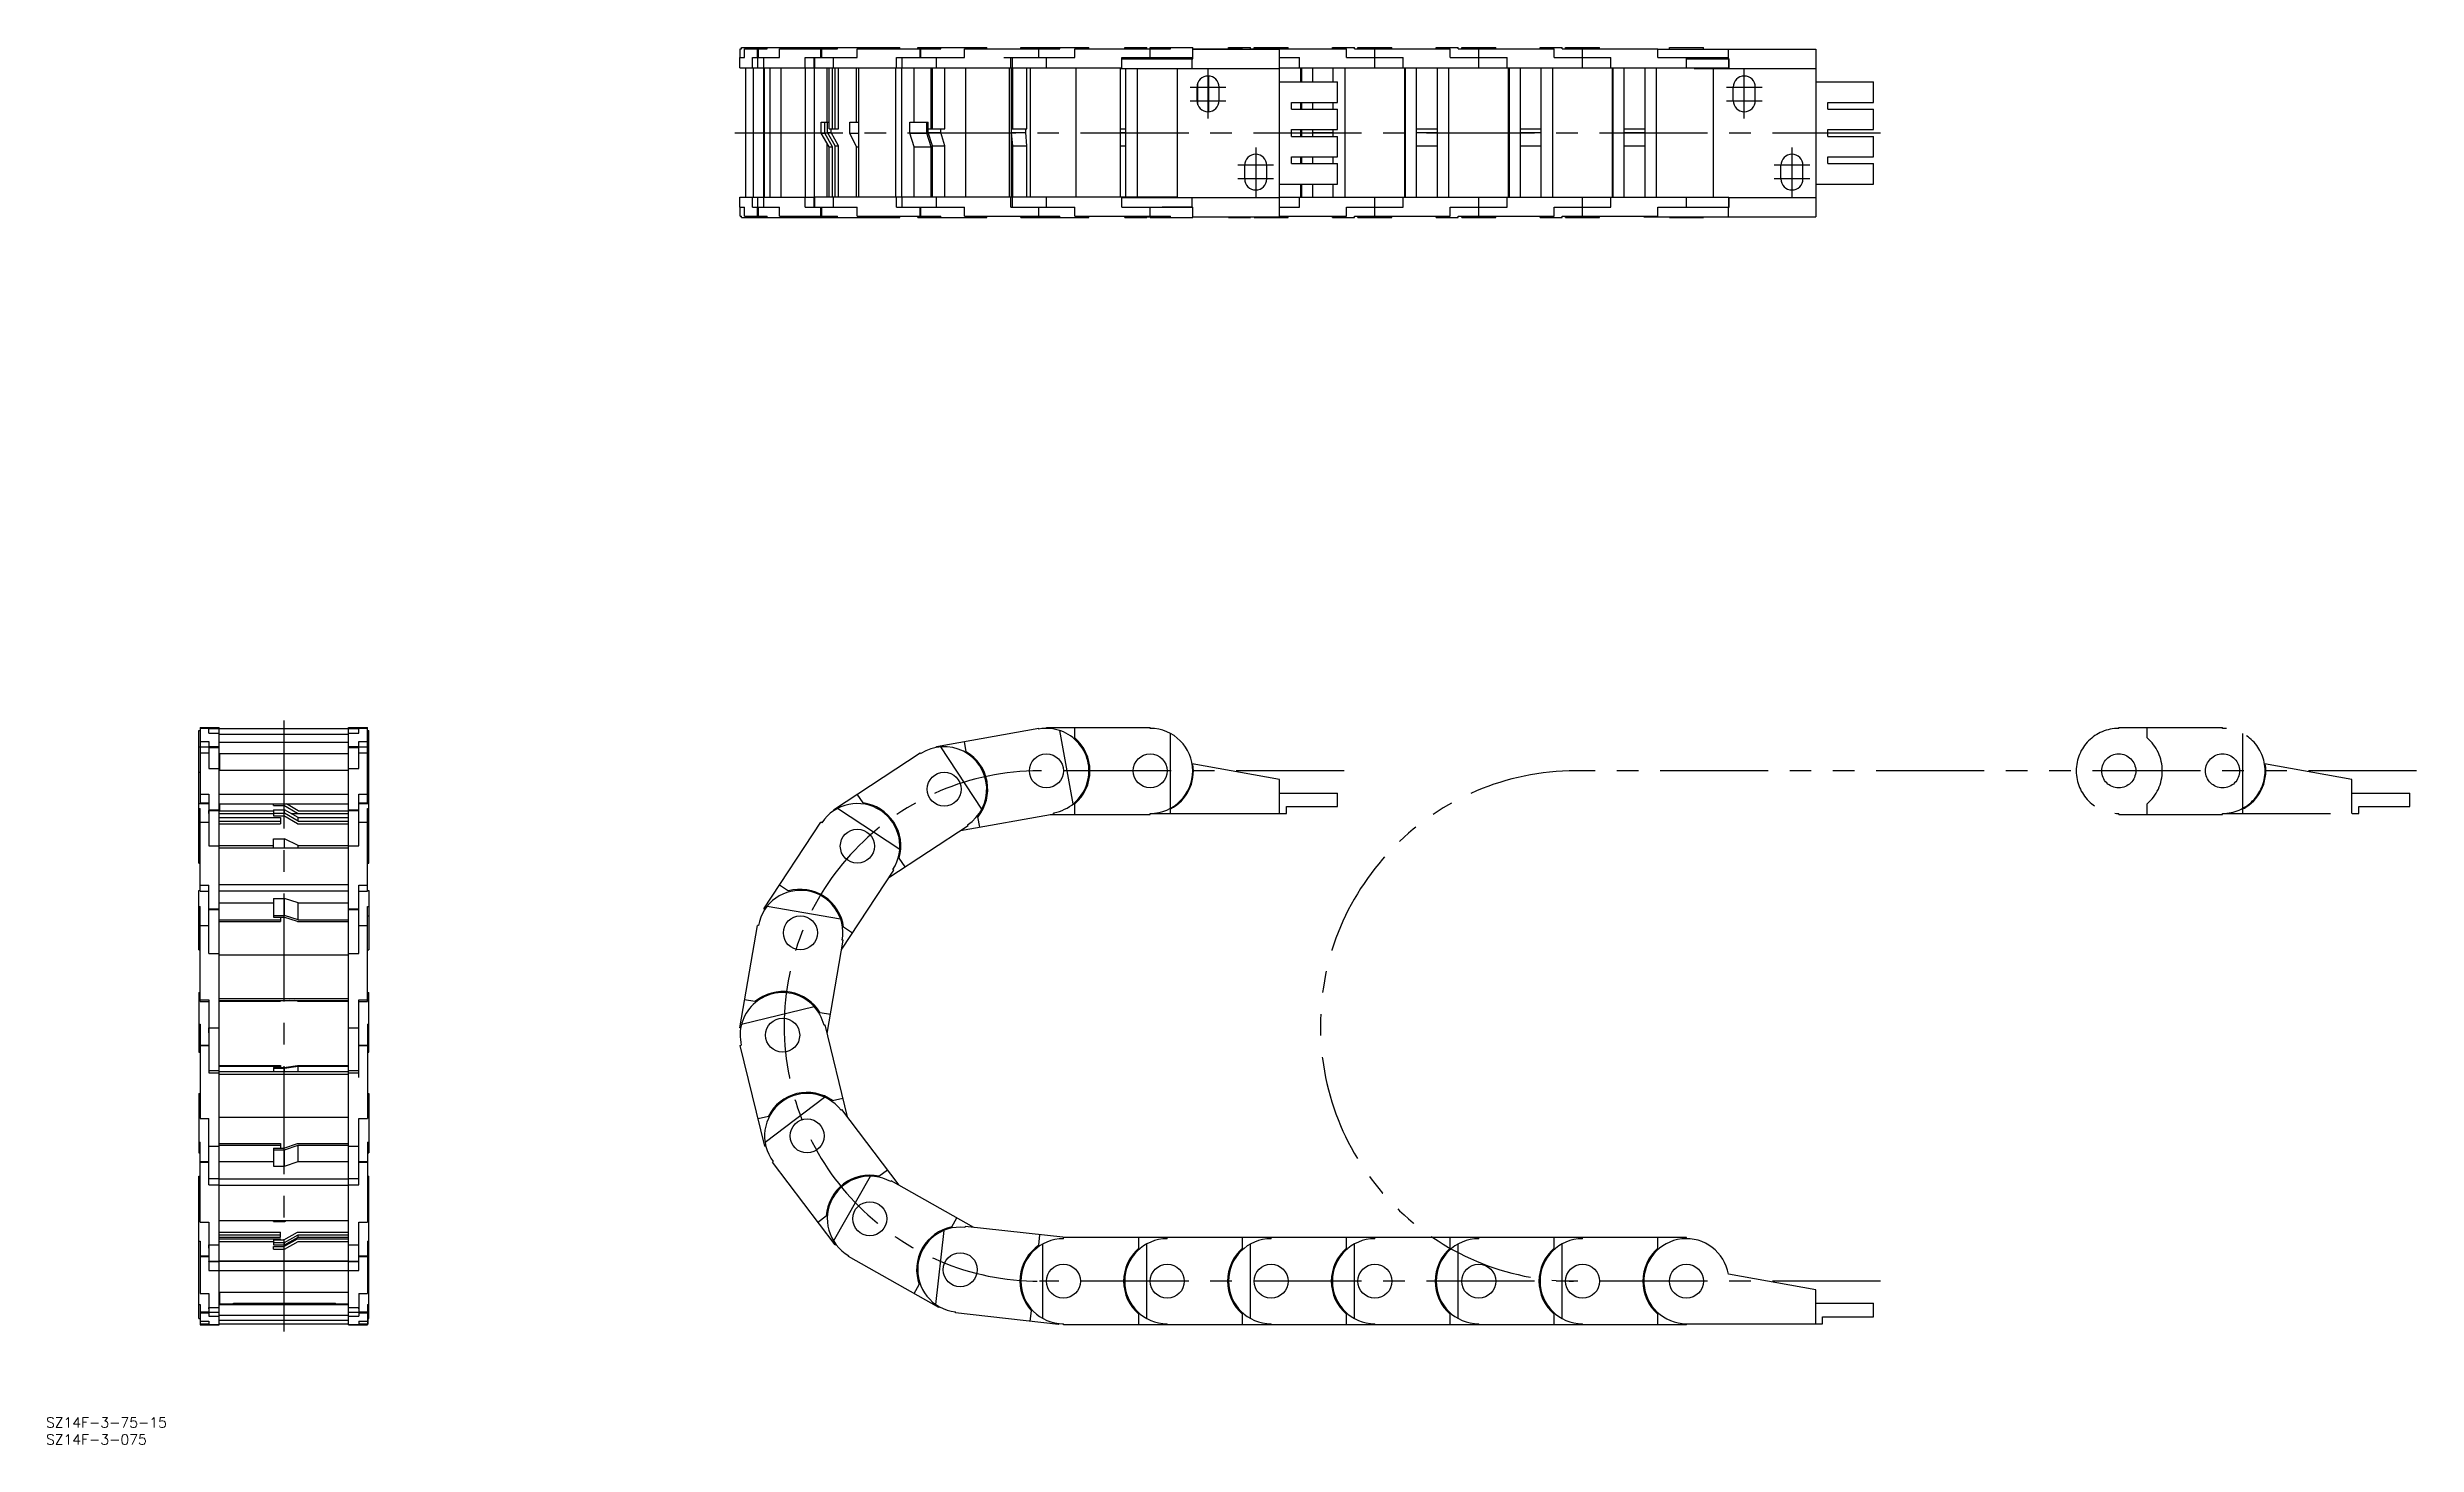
# Model space of a CAD drawing. Extents: x -69 to 626, y -35 to 375.
import ezdxf

# ---------------------------------------------------------------- set-up
doc = ezdxf.new("R2010")
doc.units = 0
doc.linetypes.add('CENTER', pattern=[50.8, 31.75, -6.35, 6.35, -6.35])
doc.linetypes.add('PHANTOM', pattern=[63.5, 31.75, -6.35, 6.35, -6.35, 6.35, -6.35])
doc.layers.get('0').update_dxf_attribs({"linetype": 'CONTINUOUS'})
doc.layers.add('CENTER', color=1, linetype='CENTER')
doc.styles.get("Standard").update_dxf_attribs({"font": 'txt.shx', "height": 3, "bigfont": 'bigfont.shx'})

msp = doc.modelspace()

# ---------------------------------------------------------------- linework, layer by layer
at = {"color": 7, "linetype": 'CONTINUOUS'}
for p, q in [((133.92, 369.48), (133.92, 372.48)), ((133.92, 372.48), (135.34, 372.48)), ((133.92, 369.48), (155.86, 369.48)), ((134.03, 375.07), (134.46, 375.07)), ((134.03, 372.48), (134.03, 375.07)), ((134.46, 375.48), (180.97, 375.48)), ((134.46, 375.07), (134.46, 375.48)), ((135.34, 375.07), (141.95, 375.07)), ((135.34, 372.48), (135.34, 375.07)), ((135.71, 331.48), (135.71, 369.48)), ((137.7, 369.48), (137.7, 372.48)), ((137.7, 372.48), (145.62, 372.48)), ((137.93, 331.48), (137.93, 369.48)), ((139.12, 372.48), (139.12, 375.07)), ((139.23, 369.48), (139.23, 372.48)), ((139.42, 372.48), (139.42, 375.07)), ((140.53, 372.47), (140.53, 372.48)), ((140.53, 372.47), (141.03, 372.47)), ((141.03, 369.48), (141.03, 372.48)), ((141.04, 331.48), (141.04, 369.48)), ((141.23, 331.48), (141.23, 369.48)), ((141.95, 375.07), (141.95, 375.48)), ((142.82, 331.48), (142.82, 369.48)), ((145.62, 375.07), (162.6, 375.07)), ((145.62, 372.48), (145.62, 375.07)), ((146.09, 331.48), (146.09, 369.48)), ((153.19, 372.48), (168.44, 372.48)), ((153.19, 369.48), (153.19, 372.48)), ((153.22, 331.48), (153.22, 369.48)), ((155.78, 369.48), (155.78, 372.47)), ((155.78, 372.47), (155.97, 372.47)), ((155.86, 331.48), (155.86, 369.48)), ((155.93, 331.48), (155.93, 369.48)), ((155.93, 369.48), (246.15, 369.48)), ((155.97, 369.48), (155.97, 372.48)), ((157.77, 372.48), (157.77, 375.07)), ((158.02, 372.48), (158.02, 375.07)), ((159.59, 353.48), (159.59, 369.48)), ((160.15, 351.48), (160.15, 369.48)), ((160.4, 372.47), (160.4, 372.48)), ((160.4, 372.47), (161.46, 372.47)), ((161.17, 351.48), (161.17, 369.48)), ((161.46, 369.48), (161.46, 372.48)), ((161.96, 351.48), (161.96, 369.48)), ((162.6, 375.07), (162.6, 375.48)), ((162.98, 351.48), (162.98, 369.48)), ((168.24, 353.48), (168.24, 369.48)), ((168.44, 375.07), (192.99, 375.07)), ((168.44, 372.48), (168.44, 375.07)), ((168.94, 331.48), (168.94, 369.48)), ((179.81, 331.48), (179.81, 369.48)), ((179.98, 372.48), (199.94, 372.48)), ((179.98, 369.48), (179.98, 372.48)), ((180.97, 375.07), (180.97, 375.48)), ((181.54, 331.48), (181.54, 369.48)), ((181.68, 369.48), (181.68, 372.47)), ((185.13, 353.48), (185.13, 369.48)), ((186.19, 375.48), (206.48, 375.48)), ((186.19, 375.07), (186.19, 375.48)), ((186.19, 375.07), (186.19, 375.48)), ((186.96, 372.48), (186.96, 375.07)), ((187.13, 372.48), (187.13, 375.07)), ((188.98, 375.07), (188.98, 375.48)), ((190.15, 351.48), (190.15, 369.48)), ((190.38, 372.47), (190.38, 372.48)), ((190.38, 372.47), (191.72, 372.47)), ((190.59, 351.48), (190.59, 369.48)), ((191.72, 369.48), (191.72, 372.48)), ((192.99, 375.07), (192.99, 375.48)), ((194.16, 351.48), (194.16, 369.48)), ((199.94, 375.07), (227.97, 375.07)), ((199.94, 372.48), (199.94, 375.07)), ((200.38, 331.48), (200.38, 369.48)), ((206.48, 375.07), (206.48, 375.48)), ((211.5, 372.48), (232.35, 372.48)), ((213.18, 331.48), (213.18, 369.48)), ((213.52, 369.48), (213.52, 372.48)), ((213.74, 331.48), (213.74, 369.48)), ((214.01, 351.48), (214.01, 369.48)), ((214.07, 369.48), (214.07, 372.47)), ((214.15, 351.48), (214.15, 369.48)), ((216.5, 375.48), (236.5, 375.48)), ((216.5, 375.07), (216.5, 375.48)), ((218.21, 351.48), (218.21, 369.48)), ((219, 375.07), (219, 375.48)), ((219.29, 331.48), (219.29, 369.48)), ((221.74, 372.48), (221.74, 375.07)), ((221.79, 372.48), (221.79, 375.07)), ((224, 369.48), (224, 372.48)), ((227.97, 375.07), (227.97, 375.48)), ((232.35, 375.07), (260.5, 375.07)), ((232.35, 372.48), (232.35, 375.07)), ((232.75, 331.48), (232.75, 369.48)), ((236.5, 375.07), (236.5, 375.48)), ((245.75, 331.48), (245.75, 369.48)), ((245.75, 369.3), (292.5, 369.3)), ((246.15, 369.48), (246.15, 372.48)), ((246.15, 372.48), (258.05, 372.48)), ((246.15, 372.13), (267.04, 372.13)), ((247, 375.48), (253.5, 375.48)), ((247, 375.07), (247, 375.48)), ((247.25, 369.3), (247.25, 331.48)), ((249.5, 372.13), (249.5, 372.48)), ((250.75, 331.48), (250.75, 369.3)), ((253.5, 375.07), (253.5, 375.48)), ((254.5, 375.48), (267, 375.48)), ((254.5, 372.48), (254.5, 375.48)), ((258.05, 372.48), (258.05, 372.47)), ((258.05, 372.47), (267, 372.47)), ((259.5, 372.13), (259.5, 372.47)), ((260.5, 375.07), (260.5, 375.48)), ((260.5, 372.13), (260.5, 372.47)), ((262.5, 331.3), (262.5, 369.3)), ((266.83, 369.3), (266.83, 372.13)), ((267, 372.47), (267, 375.48)), ((267, 375.07), (281.65, 375.07)), ((267, 374.95), (292.5, 374.95)), ((267.04, 372.13), (267.04, 374.95)), ((277.5, 375.48), (284, 375.48)), ((277.5, 375.07), (277.5, 375.48)), ((281.65, 374.95), (281.65, 375.07)), ((284, 375.07), (284, 375.48)), ((284, 375.07), (312.15, 375.07)), ((285, 375.48), (295, 375.48)), ((285, 375.07), (285, 375.48)), ((290, 374.95), (290, 375.07)), ((292.5, 325.65), (292.5, 374.95)), ((292.5, 372.48), (298.35, 372.48)), ((292.5, 369.48), (424.5, 369.48)), ((295, 375.07), (295, 375.48)), ((298.35, 369.48), (298.35, 372.48)), ((298.75, 365.3), (298.75, 369.48)), ((299, 365.3), (299, 369.48)), ((302.25, 365.3), (302.25, 369.48)), ((308, 375.48), (314.5, 375.48)), ((308, 375.07), (308, 375.48)), ((308.25, 365.3), (308.25, 369.48)), ((311.75, 331.48), (311.75, 369.48)), ((312.15, 372.48), (312.15, 375.07)), ((312.15, 372.48), (328.85, 372.48)), ((314.5, 375.07), (314.5, 375.48)), ((314.5, 375.07), (342.65, 375.07)), ((315.5, 375.48), (325.5, 375.48)), ((315.5, 375.07), (315.5, 375.48)), ((320.5, 369.48), (320.5, 375.07)), ((325.5, 375.07), (325.5, 375.48)), ((328.85, 369.48), (328.85, 372.48)), ((329.25, 331.48), (329.25, 369.48)), ((329.5, 331.48), (329.5, 369.48)), ((332.75, 331.48), (332.75, 369.48)), ((338.5, 375.48), (345, 375.48)), ((338.5, 375.07), (338.5, 375.48)), ((338.75, 369.48), (338.75, 331.48)), ((342.25, 331.48), (342.25, 369.48)), ((342.65, 372.48), (342.65, 375.07)), ((342.65, 372.48), (359.35, 372.48)), ((345, 375.07), (345, 375.48)), ((345, 375.07), (373.15, 375.07)), ((346, 375.48), (356, 375.48)), ((346, 375.07), (346, 375.48)), ((351, 369.48), (351, 375.07)), ((356, 375.07), (356, 375.48)), ((359.35, 369.48), (359.35, 372.48)), ((359.75, 331.48), (359.75, 369.48)), ((360, 331.48), (360, 369.48)), ((363.25, 331.48), (363.25, 369.48)), ((369, 375.48), (375.5, 375.48)), ((369, 375.07), (369, 375.48)), ((369.25, 369.48), (369.25, 331.48)), ((372.75, 331.48), (372.75, 369.48)), ((373.15, 372.48), (373.15, 375.07)), ((373.15, 372.48), (389.85, 372.48)), ((375.5, 375.07), (375.5, 375.48)), ((375.5, 375.07), (403.65, 375.07)), ((376.5, 375.48), (386.5, 375.48)), ((376.5, 375.07), (376.5, 375.48)), ((381.5, 369.48), (381.5, 375.07)), ((386.5, 375.07), (386.5, 375.48)), ((389.85, 369.48), (389.85, 372.48)), ((390.25, 331.48), (390.25, 369.48)), ((390.5, 331.48), (390.5, 369.48)), ((393.75, 331.48), (393.75, 369.48)), ((399.75, 369.48), (399.75, 331.48)), ((403.25, 331.48), (403.25, 369.48)), ((403.65, 372.48), (403.65, 375.07)), ((403.65, 374.95), (450, 374.95)), ((403.65, 372.48), (424.5, 372.48)), ((407, 375.48), (417, 375.48)), ((407, 374.95), (407, 375.48)), ((412, 369.48), (412, 372.48)), ((412, 372.13), (424.54, 372.13)), ((414.24, 369.3), (414.24, 369.48)), ((414.24, 369.3), (450, 369.3)), ((417, 374.95), (417, 375.48)), ((420, 331.48), (420, 369.3)), ((424.33, 372.13), (424.33, 374.95)), ((424.5, 369.48), (424.5, 372.13)), ((424.54, 369.3), (424.54, 372.13)), ((450, 374.95), (450, 325.65)), ((268.25, 359.8), (268.25, 363.8)), ((268.5, 358.55), (268.5, 365.05)), ((271.75, 356.56), (271.75, 367.04)), ((274.75, 359.8), (274.75, 363.8)), ((292.5, 365.3), (309.5, 365.3)), ((309.5, 359.3), (309.5, 365.3)), ((425.75, 359.8), (425.75, 363.8)), ((432.25, 359.8), (432.25, 363.8)), ((450, 365.3), (467, 365.3)), ((467, 359.3), (467, 365.3)), ((296, 357.3), (296, 359.3)), ((296, 359.3), (309.5, 359.3)), ((296, 357.3), (309.5, 357.3)), ((298.75, 357.3), (298.75, 359.3)), ((299, 357.3), (299, 359.3)), ((302.25, 357.3), (302.25, 359.3)), ((308.25, 357.3), (308.25, 359.3)), ((309.5, 351.3), (309.5, 357.3)), ((453.5, 357.3), (453.5, 359.3)), ((453.5, 359.3), (467, 359.3)), ((453.5, 357.3), (467, 357.3)), ((467, 351.3), (467, 357.3)), ((157.87, 350.26), (157.87, 353.48)), ((157.87, 353.48), (160.15, 353.48)), ((160.15, 346.26), (157.87, 350.26)), ((157.87, 350.26), (158.9, 350.26)), ((158.9, 350.26), (158.9, 353.48)), ((161.17, 346.26), (158.9, 350.26)), ((159.69, 350.48), (159.69, 353.48)), ((161.96, 346.48), (159.69, 350.48)), ((159.69, 350.48), (160.74, 350.48)), ((160.15, 351.48), (162.98, 351.48)), ((160.74, 350.48), (160.74, 351.48)), ((162.98, 346.48), (160.74, 350.48)), ((166.31, 350.26), (166.31, 353.48)), ((166.31, 353.48), (168.94, 353.48)), ((168.24, 346.26), (166.31, 350.26)), ((166.31, 350.26), (168.94, 350.26)), ((183.87, 350.26), (183.87, 353.48)), ((183.87, 353.48), (189.32, 353.48)), ((185.13, 346.26), (183.87, 350.26)), ((183.87, 350.26), (188.88, 350.26)), ((188.88, 350.26), (188.88, 353.48)), ((190.15, 346.26), (188.88, 350.26)), ((189.32, 350.48), (189.32, 353.48)), ((189.32, 351.48), (194.16, 351.48)), ((190.59, 346.48), (189.32, 350.48)), ((189.32, 350.48), (193.03, 350.48)), ((193.03, 350.48), (193.03, 351.48)), ((194.16, 346.48), (193.03, 350.48)), ((213.74, 353.48), (213.75, 353.48)), ((214.01, 346.26), (213.74, 348.97)), ((213.75, 350.48), (213.75, 353.48)), ((213.75, 351.48), (218.21, 351.48)), ((214.15, 346.48), (213.75, 350.48)), ((213.75, 350.48), (217.96, 350.48)), ((217.96, 350.48), (217.96, 351.48)), ((218.21, 346.48), (217.96, 350.48)), ((245.75, 351.48), (247.25, 351.48)), ((245.75, 350.48), (247.25, 350.48)), ((296, 351.3), (309.5, 351.3)), ((296, 349.3), (296, 351.3)), ((296, 349.3), (309.5, 349.3)), ((298.75, 349.3), (298.75, 351.3)), ((299, 349.3), (299, 351.3)), ((302.25, 349.3), (302.25, 351.3)), ((302.25, 350.48), (308.25, 350.48)), ((308.25, 349.3), (308.25, 351.3)), ((309.5, 343.3), (309.5, 349.3)), ((332.75, 351.48), (338.75, 351.48)), ((332.75, 350.48), (338.75, 350.48)), ((363.25, 351.48), (369.25, 351.48)), ((363.25, 350.48), (369.25, 350.48)), ((393.75, 351.48), (399.75, 351.48)), ((393.75, 350.48), (399.75, 350.48)), ((453.5, 351.3), (467, 351.3)), ((453.5, 349.3), (453.5, 351.3)), ((453.5, 349.3), (467, 349.3)), ((467, 343.3), (467, 349.3)), ((159.59, 331.48), (159.59, 347.25)), ((160.15, 331.48), (160.15, 346.26)), ((160.15, 346.26), (161.17, 346.26)), ((161.17, 331.48), (161.17, 346.26)), ((161.96, 331.48), (161.96, 346.48)), ((161.96, 346.48), (162.98, 346.48)), ((162.98, 331.48), (162.98, 346.48)), ((168.24, 331.48), (168.24, 346.26)), ((168.24, 346.26), (168.94, 346.26)), ((185.13, 331.48), (185.13, 346.26)), ((185.13, 346.26), (190.15, 346.26)), ((190.15, 331.48), (190.15, 346.26)), ((190.59, 331.48), (190.59, 346.48)), ((190.59, 346.48), (194.16, 346.48)), ((194.16, 331.48), (194.16, 346.48)), ((213.74, 346.26), (214.01, 346.26)), ((214.01, 331.48), (214.01, 346.26)), ((214.15, 331.48), (214.15, 346.48)), ((214.15, 346.48), (218.21, 346.48)), ((218.21, 331.48), (218.21, 346.48)), ((245.75, 346.48), (247.25, 346.48)), ((296, 343.3), (309.5, 343.3)), ((296, 341.3), (296, 343.3)), ((296, 341.3), (309.5, 341.3)), ((298.75, 341.3), (298.75, 343.3)), ((299, 341.3), (299, 343.3)), ((302.25, 341.3), (302.25, 343.3)), ((308.25, 341.3), (308.25, 343.3)), ((309.5, 335.3), (309.5, 341.3)), ((332.75, 346.48), (338.75, 346.48)), ((363.25, 346.48), (369.25, 346.48)), ((393.75, 346.48), (399.75, 346.48)), ((453.5, 343.3), (467, 343.3)), ((453.5, 341.3), (453.5, 343.3)), ((453.5, 341.3), (467, 341.3)), ((467, 335.3), (467, 341.3)), ((282.25, 336.8), (282.25, 340.8)), ((288.75, 336.8), (288.75, 340.8)), ((292.5, 335.3), (309.5, 335.3)), ((298.75, 331.48), (298.75, 335.3)), ((299, 331.48), (299, 335.3)), ((302.25, 331.48), (302.25, 335.3)), ((308.25, 331.48), (308.25, 335.3)), ((439.75, 336.8), (439.75, 340.8)), ((446.25, 336.8), (446.25, 340.8)), ((450, 335.3), (467, 335.3)), ((133.92, 331.48), (155.86, 331.48)), ((133.92, 328.48), (133.92, 331.48)), ((133.92, 328.48), (135.34, 328.48)), ((134.03, 325.88), (134.03, 328.48)), ((135.34, 325.88), (135.34, 328.48)), ((137.7, 328.48), (137.7, 331.48)), ((137.7, 328.48), (145.62, 328.48)), ((139.12, 325.88), (139.12, 328.48)), ((139.23, 328.48), (139.23, 331.48)), ((139.42, 325.88), (139.42, 328.48)), ((140.53, 328.48), (141.29, 328.48)), ((140.53, 328.48), (140.53, 328.48)), ((141.03, 328.48), (141.03, 331.48)), ((145.62, 325.88), (145.62, 328.48)), ((153.19, 328.48), (153.19, 331.48)), ((153.19, 328.48), (168.44, 328.48)), ((155.78, 328.48), (155.78, 331.48)), ((262.5, 331.48), (155.93, 331.48)), ((155.97, 328.48), (155.97, 331.48)), ((157.77, 325.88), (157.77, 328.48)), ((158.02, 325.88), (158.02, 328.48)), ((160.4, 328.48), (161.62, 328.48)), ((160.4, 328.48), (160.4, 328.48)), ((161.46, 328.48), (161.46, 331.48)), ((168.44, 325.88), (168.44, 328.48)), ((179.98, 328.48), (179.98, 331.48)), ((179.98, 328.48), (199.94, 328.48)), ((181.68, 328.48), (181.68, 331.48)), ((186.96, 325.88), (186.96, 328.48)), ((187.13, 325.88), (187.13, 328.48)), ((190.38, 328.48), (191.77, 328.48)), ((190.38, 328.48), (190.38, 328.48)), ((191.72, 328.48), (191.72, 331.48)), ((199.94, 325.88), (199.94, 328.48)), ((213.52, 328.48), (213.52, 331.48)), ((213.52, 328.48), (232.35, 328.48)), ((214.07, 328.48), (214.07, 331.48)), ((221.74, 325.88), (221.74, 328.48)), ((221.79, 325.88), (221.79, 328.48)), ((224, 328.48), (224, 331.48)), ((232.35, 325.88), (232.35, 328.48)), ((246.15, 328.48), (246.15, 331.48)), ((246.15, 331.3), (292.5, 331.3)), ((246.15, 328.48), (267.04, 328.48)), ((254.5, 325.88), (254.5, 328.48)), ((266.83, 328.48), (258.05, 328.48)), ((258.05, 328.48), (258.05, 328.48)), ((259.5, 331.3), (259.5, 331.48)), ((266.83, 328.48), (266.83, 331.3)), ((267, 325.48), (267, 328.48)), ((267.04, 325.65), (267.04, 328.48)), ((292.5, 331.48), (424.5, 331.48)), ((292.5, 328.48), (298.35, 328.48)), ((298.35, 328.48), (298.35, 331.48)), ((312.15, 328.48), (328.85, 328.48)), ((312.15, 325.88), (312.15, 328.48)), ((320.5, 325.88), (320.5, 331.48)), ((328.85, 328.48), (328.85, 331.48)), ((342.65, 328.48), (359.35, 328.48)), ((342.65, 325.88), (342.65, 328.48)), ((351, 325.88), (351, 331.48)), ((359.35, 328.48), (359.35, 331.48)), ((373.15, 328.48), (389.85, 328.48)), ((373.15, 325.88), (373.15, 328.48)), ((381.5, 325.88), (381.5, 331.48)), ((389.85, 328.48), (389.85, 331.48)), ((403.65, 328.48), (424.54, 328.48)), ((403.65, 325.88), (403.65, 328.48)), ((412, 328.48), (412, 331.48)), ((424.33, 325.65), (424.33, 328.48)), ((424.5, 328.48), (424.5, 331.48)), ((424.5, 331.3), (450, 331.3)), ((424.54, 328.48), (424.54, 331.3)), ((134.03, 325.88), (134.46, 325.88)), ((134.46, 325.48), (134.46, 325.88)), ((134.46, 325.48), (180.97, 325.48)), ((135.34, 325.88), (141.95, 325.88)), ((141.95, 325.48), (141.95, 325.88)), ((145.62, 325.88), (162.6, 325.88)), ((162.6, 325.48), (162.6, 325.88)), ((168.44, 325.88), (192.99, 325.88)), ((180.97, 325.48), (180.97, 325.88)), ((186.19, 325.48), (186.19, 325.88)), ((186.19, 325.48), (206.48, 325.48)), ((188.98, 325.48), (188.98, 325.88)), ((192.99, 325.48), (192.99, 325.88)), ((199.94, 325.88), (227.97, 325.88)), ((206.48, 325.48), (206.48, 325.88)), ((216.5, 325.48), (216.5, 325.88)), ((216.5, 325.48), (236.5, 325.48)), ((219, 325.48), (219, 325.88)), ((227.97, 325.48), (227.97, 325.88)), ((232.35, 325.88), (260.5, 325.88)), ((236.5, 325.48), (236.5, 325.88)), ((247, 325.48), (247, 325.88)), ((247, 325.48), (253.5, 325.48)), ((249.5, 325.65), (249.5, 325.88)), ((249.5, 325.65), (259.5, 325.65)), ((253.5, 325.48), (253.5, 325.65)), ((254.5, 325.48), (254.5, 325.65)), ((254.5, 325.48), (267, 325.48)), ((259.5, 325.65), (259.5, 325.88)), ((260.5, 325.48), (260.5, 325.88)), ((267, 325.65), (292.5, 325.65)), ((277.5, 325.48), (277.5, 325.65)), ((277.5, 325.48), (284, 325.48)), ((284, 325.48), (284, 325.65)), ((285, 325.48), (285, 325.65)), ((285, 325.48), (295, 325.48)), ((292.5, 325.88), (312.15, 325.88)), ((295, 325.48), (295, 325.88)), ((308, 325.48), (308, 325.88)), ((308, 325.48), (314.5, 325.48)), ((314.5, 325.88), (342.65, 325.88)), ((314.5, 325.48), (314.5, 325.88)), ((315.5, 325.48), (315.5, 325.88)), ((315.5, 325.48), (325.5, 325.48)), ((325.5, 325.48), (325.5, 325.88)), ((338.5, 325.48), (338.5, 325.88)), ((338.5, 325.48), (345, 325.48)), ((345, 325.88), (373.15, 325.88)), ((345, 325.48), (345, 325.88)), ((346, 325.48), (346, 325.88)), ((346, 325.48), (356, 325.48)), ((356, 325.48), (356, 325.88)), ((369, 325.48), (369, 325.88)), ((369, 325.48), (375.5, 325.48)), ((375.5, 325.88), (403.65, 325.88)), ((375.5, 325.48), (375.5, 325.88)), ((376.5, 325.48), (376.5, 325.88)), ((376.5, 325.48), (386.5, 325.48)), ((386.5, 325.48), (386.5, 325.88)), ((399.5, 325.65), (399.5, 325.88)), ((399.5, 325.65), (450, 325.65)), ((407, 325.48), (407, 325.65)), ((407, 325.48), (417, 325.48)), ((417, 325.48), (417, 325.65)), ((-25, 135.68), (-25, 174.65)), ((-25, 174.65), (-24.6, 174.65)), ((-24.6, 175.6), (-24.6, 153.18)), ((-24.6, 175.6), (-19, 175.6)), ((-24.6, 175.4), (-22, 175.4)), ((-22, 173.92), (-22, 175.6)), ((-22, 175.3), (22, 175.3)), ((-19, 0), (-19, 175.6)), ((19, 0), (19, 175.6)), ((19, 175.6), (24.6, 175.6)), ((22, 173.92), (22, 175.6)), ((22, 175.4), (24.6, 175.4)), ((24.6, 153.18), (24.6, 175.6)), ((24.6, 174.65), (25, 174.65)), ((25, 135.68), (25, 174.65)), ((191.72, 170), (221.74, 175.4)), ((221.79, 175.1), (221.74, 175.4)), ((224, 175.6), (254.5, 175.6)), ((224, 175.3), (224, 175.6)), ((231.84, 153.07), (227.97, 174.65)), ((232.35, 172.5), (232.35, 175.6)), ((254.5, 175.3), (254.5, 175.6)), ((-25, 169.91), (-22, 169.91)), ((-25, 169.87), (-24.6, 169.87)), ((-24.6, 171.48), (-22, 171.48)), ((-24.6, 168.11), (-22, 168.11)), ((-22, 173.92), (-19, 173.92)), ((-22, 171.48), (-22, 163.53)), ((-22, 170), (-19, 170)), ((-22, 169.71), (-19, 169.71)), ((-19, 173.56), (19, 173.56)), ((-19, 171.26), (19, 171.26)), ((-19, 167.91), (19, 167.91)), ((-18.83, 163.06), (-18.83, 167.91)), ((19, 173.92), (22, 173.92)), ((19, 170), (22, 170)), ((19, 169.71), (22, 169.71)), ((22, 163.53), (22, 171.48)), ((22, 171.48), (24.6, 171.48)), ((22, 169.91), (25, 169.91)), ((22, 168.11), (24.6, 168.11)), ((24.6, 169.87), (25, 169.87)), ((161.46, 151.39), (186.96, 168.11)), ((187.13, 167.86), (186.96, 168.11)), ((191.77, 169.71), (191.72, 170)), ((205.01, 151.52), (192.99, 169.87)), ((200.48, 168.43), (199.94, 171.48)), ((260.5, 151.83), (260.5, 173.77)), ((-25, 162.41), (-24.6, 162.41)), ((-22, 163.53), (-19, 163.53)), ((-19, 163.06), (19, 163.06)), ((19, 163.53), (22, 163.53)), ((24.6, 162.41), (25, 162.41)), ((292.5, 160.3), (266.83, 164.83)), ((292.5, 150.3), (292.5, 160.3)), ((-25, 153.18), (-22, 153.18)), ((-24.6, 155.97), (-22, 155.97)), ((-24.6, 153.37), (-22, 153.37)), ((-22, 155.97), (-22, 140.73)), ((-19, 155.93), (19, 155.93)), ((22, 140.73), (22, 155.97)), ((22, 155.97), (24.6, 155.97)), ((22, 153.37), (24.6, 153.37)), ((22, 153.18), (25, 153.18)), ((170.14, 153.37), (168.44, 155.97)), ((292.5, 156.3), (309.5, 156.3)), ((309.5, 152.3), (309.5, 156.3)), ((-25, 151.72), (-24.6, 151.72)), ((-24.6, 127.49), (-24.6, 151.72)), ((-24.6, 147.71), (-22, 147.71)), ((-22, 151.39), (-19, 151.39)), ((-22, 151.14), (-19, 151.14)), ((-22, 150.23), (-21.99, 150.23)), ((-21.99, 150.23), (-21.99, 151.14)), ((-19, 153.09), (19, 153.09)), ((-19, 151.1), (-3, 151.1)), ((-19, 150.3), (-3, 150.3)), ((-19, 149.12), (-1, 149.12)), ((-19, 148.06), (-1, 148.06)), ((-19, 147.27), (-1, 147.27)), ((-18.83, 151.1), (-18.83, 153.09)), ((-3, 152.61), (-3, 153.09)), ((-3, 152.61), (0, 152.61)), ((-3, 151.39), (0.21, 151.39)), ((-3, 151.39), (-3, 149.54)), ((-3, 150.33), (0.21, 150.33)), ((-3, 149.54), (0, 149.54)), ((-1, 149.12), (-1, 147.27)), ((4, 150.3), (0, 152.61)), ((4, 147.27), (0, 149.54)), ((4.21, 149.12), (0.21, 151.39)), ((0.21, 150.33), (0.21, 151.39)), ((4.21, 148.06), (0.21, 150.33)), ((4.21, 151.1), (0.77, 153.09)), ((2.13, 150.3), (19, 150.3)), ((4, 147.27), (19, 147.27)), ((4.21, 151.1), (19, 151.1)), ((4.21, 149.12), (19, 149.12)), ((4.21, 148.06), (4.21, 149.12)), ((4.21, 148.06), (19, 148.06)), ((19, 151.39), (22, 151.39)), ((19, 151.14), (22, 151.14)), ((21.99, 150.23), (21.99, 151.14)), ((21.99, 150.23), (22, 150.23)), ((22, 147.71), (24.6, 147.71)), ((24.6, 127.49), (24.6, 151.72)), ((24.6, 151.72), (25, 151.72)), ((141.03, 122.21), (157.77, 147.71)), ((158.02, 147.54), (157.77, 147.71)), ((161.62, 151.14), (161.46, 151.39)), ((180.93, 139.68), (162.6, 151.72)), ((177.71, 131.44), (201, 146.7)), ((198.81, 145.27), (226.26, 150.2)), ((201, 146.7), (200.83, 146.95)), ((204.46, 146.28), (203.91, 149.33)), ((225.14, 150), (254.5, 150)), ((226.26, 150.2), (226.21, 150.5)), ((232.35, 150), (232.35, 153.1)), ((254.5, 150.3), (294.5, 150.3)), ((254.5, 150), (254.5, 150.3)), ((260.5, 150.3), (260.5, 151.61)), ((294.5, 152.3), (309.5, 152.3)), ((294.5, 150.3), (294.5, 152.3)), ((-25, 145.68), (-24.6, 145.68)), ((-22, 140.73), (-19, 140.73)), ((-19, 140.9), (-3, 140.9)), ((-19, 140.23), (19, 140.23)), ((-3, 140.23), (-3, 142.84)), ((-3, 142.84), (0.21, 142.84)), ((4.21, 140.9), (0.21, 142.84)), ((0.21, 140.23), (0.21, 142.84)), ((4.21, 140.9), (19, 140.9)), ((4.21, 140.23), (4.21, 140.9)), ((19, 140.73), (22, 140.73)), ((24.6, 145.68), (25, 145.68)), ((-25, 135.68), (-24.6, 135.68)), ((24.6, 135.68), (25, 135.68)), ((163.89, 110.38), (179.17, 133.66)), ((179.17, 133.66), (178.92, 133.82)), ((182.47, 134.56), (180.78, 137.15)), ((-25, 110.19), (-25, 127.69)), ((-25, 127.69), (-24.6, 127.69)), ((-24.6, 129.19), (-22, 129.19)), ((-24.6, 127.49), (-22, 127.49)), ((-22, 109.14), (-22, 129.19)), ((-19, 129.36), (19, 129.36)), ((-19, 127.5), (19, 127.5)), ((-3, 125.29), (0.21, 125.29)), ((-3, 125.29), (-3, 119.83)), ((4.21, 124.02), (0.21, 125.29)), ((0.21, 120.27), (0.21, 125.29)), ((22, 109.14), (22, 129.19)), ((22, 129.19), (24.6, 129.19)), ((22, 127.49), (24.6, 127.49)), ((24.6, 127.69), (25, 127.69)), ((25, 127.69), (25, 110.19)), ((148.21, 127.49), (145.62, 129.19)), ((-25, 122.97), (-24.6, 122.97)), ((-25, 120.19), (-24.6, 120.19)), ((-24.6, 95.02), (-24.6, 122.97)), ((-22, 122.21), (-19, 122.21)), ((-22, 122.05), (-19, 122.05)), ((-22, 120.73), (-21.99, 120.73)), ((-21.99, 120.73), (-21.99, 122.05)), ((-19, 124.02), (-3, 124.02)), ((-19, 119.01), (-1, 119.01)), ((-19, 118.57), (-1, 118.57)), ((-3, 120.27), (0.21, 120.27)), ((-3, 119.83), (0, 119.83)), ((-1, 119.83), (-1, 118.57)), ((4, 118.57), (0, 119.83)), ((4.21, 119.01), (0.21, 120.27)), ((4, 118.57), (19, 118.57)), ((4.21, 124.02), (19, 124.02)), ((4.21, 119.01), (4.21, 124.02)), ((4.21, 119.01), (19, 119.01)), ((19, 122.21), (22, 122.21)), ((19, 122.05), (22, 122.05)), ((21.99, 120.73), (21.99, 122.05)), ((21.99, 120.73), (22, 120.73)), ((24.6, 95.02), (24.6, 122.97)), ((24.6, 122.97), (25, 122.97)), ((24.6, 120.19), (25, 120.19)), ((141.29, 122.05), (141.03, 122.21)), ((163.56, 119.23), (141.95, 122.97)), ((-24.6, 117.37), (-22, 117.37)), ((22, 117.37), (24.6, 117.37)), ((133.92, 87.32), (139.12, 117.37)), ((139.42, 117.32), (139.12, 117.37)), ((159.6, 85.57), (164.35, 113)), ((164.35, 113), (164.05, 113.05)), ((167.02, 115.14), (164.43, 116.84)), ((-25, 110.19), (-24.6, 110.19)), ((-22, 109.14), (-19, 109.14)), ((-19, 108.7), (19, 108.7)), ((19, 109.14), (22, 109.14)), ((24.6, 110.19), (25, 110.19)), ((-25, 97.63), (-25, 80.13)), ((-25, 97.63), (-24.6, 97.63)), ((24.6, 97.63), (25, 97.63)), ((25, 80.13), (25, 97.63)), ((-24.6, 95.55), (-22, 95.55)), ((-24.6, 95.02), (-22, 95.02)), ((-22, 95.55), (-22, 74)), ((-19, 95.89), (19, 95.89)), ((-19, 95.31), (19, 95.31)), ((-19, 95.21), (-1, 95.21)), ((-19, 95.07), (-1, 95.07)), ((-1, 95.31), (-1, 95.07)), ((4, 95.07), (1.6, 95.31)), ((4.21, 95.21), (3.2, 95.31)), ((4, 95.07), (19, 95.07)), ((4.21, 95.21), (4.21, 95.31)), ((4.21, 95.21), (19, 95.21)), ((22, 72.63), (22, 95.55)), ((22, 95.55), (24.6, 95.55)), ((22, 95.02), (24.6, 95.02)), ((134.46, 88.38), (155.77, 93.55)), ((138.4, 95.02), (135.34, 95.55)), ((160.57, 91.18), (157.51, 91.71)), ((-25, 88.38), (-24.6, 88.38)), ((-24.6, 88.38), (-24.6, 60.59)), ((-22, 87.32), (-19, 87.32)), ((-22, 87.27), (-19, 87.27)), ((-22, 85.76), (-21.99, 85.76)), ((-21.99, 85.76), (-21.99, 87.27)), ((19, 87.32), (22, 87.32)), ((19, 87.27), (22, 87.27)), ((21.99, 85.76), (21.99, 87.27)), ((21.99, 85.76), (22, 85.76)), ((24.6, 88.38), (24.6, 60.59)), ((24.6, 88.38), (25, 88.38)), ((134.21, 87.27), (133.92, 87.32)), ((158.68, 88.08), (158.97, 88.15)), ((165.54, 61.1), (158.97, 88.15)), ((-25, 80.13), (-24.6, 80.13)), ((-24.6, 82.19), (-22, 82.19)), ((-24.6, 82.12), (-22, 82.12)), ((22, 82.19), (24.6, 82.19)), ((22, 82.12), (24.6, 82.12)), ((24.6, 80.13), (25, 80.13)), ((134.09, 82.12), (134.38, 82.19)), ((141.29, 52.48), (134.09, 82.12)), ((-22, 74), (-19, 74)), ((-21.99, 74.73), (-19, 74.73)), ((-19, 76.18), (-1, 76.18)), ((-19, 75.99), (-1, 75.99)), ((-19, 74.43), (19, 74.43)), ((-19, 73.68), (19, 73.68)), ((-3, 75.63), (0, 75.63)), ((-3, 75.63), (-3, 74.43)), ((-3, 75.44), (0.21, 75.44)), ((-1, 76.18), (-1, 75.63)), ((0, 75.63), (4, 76.18)), ((0.21, 75.44), (4.21, 75.99)), ((0.21, 74.43), (0.21, 75.44)), ((4, 76.18), (19, 76.18)), ((4.21, 75.99), (19, 75.99)), ((4.21, 74.43), (4.21, 75.99)), ((19, 74.73), (21.99, 74.73)), ((19, 74), (22, 74)), ((-25, 67.99), (-25, 50.49)), ((-25, 67.99), (-24.6, 67.99)), ((-25, 67.99), (-24.6, 67.99)), ((24.6, 67.99), (25, 67.99)), ((25, 67.99), (25, 50.49)), ((141.36, 53.66), (158.85, 66.9)), ((161.18, 65.9), (164.19, 66.63)), ((163.69, 63.04), (163.93, 63.22)), ((180.73, 41.01), (163.93, 63.22)), ((-24.6, 60.59), (-22, 60.59)), ((-22, 41.11), (-22, 60.59)), ((-19, 61.05), (19, 61.05)), ((22, 41.11), (22, 60.59)), ((22, 60.59), (24.6, 60.59)), ((139.32, 60.59), (142.33, 61.32)), ((-25, 53.66), (-24.6, 53.66)), ((-25, 53.66), (-24.6, 53.66)), ((-25, 50.49), (-24.6, 50.49)), ((-25, 50.49), (-24.6, 50.49)), ((-24.6, 30.11), (-24.6, 53.66)), ((-22, 52.48), (-19, 52.48)), ((-22, 51.1), (-21.99, 51.1)), ((-21.99, 51.1), (-21.99, 52.48)), ((-19, 53.27), (-1, 53.27)), ((-19, 52.78), (-1, 52.78)), ((-3, 51.87), (0, 51.87)), ((-3, 51.87), (-3, 46.6)), ((-3, 51.39), (0.21, 51.39)), ((-1, 53.27), (-1, 51.87)), ((0, 51.87), (4, 53.27)), ((0.21, 51.39), (4.21, 52.78)), ((0.21, 46.6), (0.21, 51.39)), ((4, 53.27), (19, 53.27)), ((4.21, 52.78), (19, 52.78)), ((4.21, 48), (4.21, 52.78)), ((19, 52.48), (22, 52.48)), ((21.99, 51.1), (21.99, 52.55)), ((21.99, 51.1), (22, 51.1)), ((24.6, 53.66), (24.6, 30.11)), ((24.6, 53.66), (25, 53.66)), ((24.6, 50.49), (25, 50.49)), ((141.29, 52.48), (141.58, 52.55)), ((-25, 1.83), (-25, 43.67)), ((-25, 43.67), (-24.6, 43.67)), ((-24.6, 47.95), (-22, 47.95)), ((-24.6, 47.77), (-22, 47.77)), ((-21.99, 42.99), (-19, 42.99)), ((-21.99, 42.98), (-19, 42.98)), ((-19, 48), (-3, 48)), ((-19, 42.88), (19, 42.88)), ((-3, 46.6), (0.21, 46.6)), ((0.21, 46.6), (4.21, 48)), ((4.21, 48), (19, 48)), ((19, 42.99), (21.99, 42.99)), ((19, 42.98), (21.99, 42.98)), ((22, 47.95), (24.6, 47.95)), ((22, 47.77), (24.6, 47.77)), ((24.6, 43.67), (25, 43.67)), ((25, 1.83), (25, 43.67)), ((143.52, 47.77), (143.76, 47.95)), ((161.92, 23.45), (143.52, 47.77)), ((161.51, 24.57), (172.29, 43.67)), ((174.82, 43.68), (177.3, 45.55)), ((178.27, 42.06), (178.41, 42.32)), ((202.7, 28.61), (178.41, 42.32)), ((-22, 41.11), (-19, 41.11)), ((-19, 40.98), (19, 40.98)), ((19, 41.11), (22, 41.11)), ((-24.6, 30.11), (-22, 30.11)), ((-22, 30.11), (-22, 15.92)), ((-19, 30.61), (19, 30.61)), ((-3, 30.38), (-3, 30.61)), ((-3, 30.38), (0.21, 30.38)), ((0.21, 30.38), (0.66, 30.61)), ((0.21, 30.38), (0.21, 30.61)), ((22, 15.92), (22, 30.11)), ((22, 30.11), (24.6, 30.11)), ((156.88, 30.11), (159.35, 31.98)), ((196.18, 28.74), (197.71, 31.43)), ((200.07, 28.61), (200.11, 28.9)), ((229.71, 25.6), (200.11, 28.9)), ((-25, 24.57), (-24.6, 24.57)), ((-24.6, 24.57), (-24.6, 9.14)), ((-22, 23.45), (-19, 23.45)), ((-22, 22.48), (-21.99, 22.48)), ((-21.99, 22.48), (-21.99, 23.45)), ((-19, 27.25), (-1, 27.25)), ((-19, 26.45), (-1, 26.45)), ((-19, 25.79), (-1, 25.79)), ((-19, 25.3), (-1, 25.3)), ((-19, 24.5), (-3, 24.5)), ((-3, 24.95), (0, 24.95)), ((-3, 24.95), (-3, 23.49)), ((-3, 24.16), (0.21, 24.16)), ((-3, 23.49), (0.21, 23.49)), ((-3, 22.99), (0, 22.99)), ((-3, 22.19), (-3, 22.99)), ((-3, 22.19), (0.21, 22.19)), ((-1, 25.79), (-1, 27.25)), ((-1, 24.95), (-1, 25.3)), ((0, 24.95), (4, 27.25)), ((0, 22.99), (4, 25.3)), ((0.21, 24.16), (4.21, 26.45)), ((0.21, 23.49), (4.21, 25.79)), ((0.21, 22.19), (4.21, 24.5)), ((0.21, 23.49), (0.21, 24.16)), ((4, 27.25), (19, 27.25)), ((4, 25.3), (19, 25.3)), ((4.21, 26.45), (19, 26.45)), ((4.21, 25.79), (4.21, 26.45)), ((4.21, 25.79), (19, 25.79)), ((4.21, 24.5), (19, 24.5)), ((19, 23.45), (22, 23.45)), ((21.99, 22.48), (21.99, 23.63)), ((21.99, 22.48), (22, 22.48)), ((24.6, 24.57), (24.6, 9.14)), ((24.6, 24.57), (25, 24.57)), ((161.92, 23.45), (162.16, 23.63)), ((191.51, 5.95), (193.94, 27.75)), ((221.78, 23.37), (222.12, 26.45)), ((223, 1.83), (223, 23.77)), ((412, 25.6), (229, 25.6)), ((229, 25.3), (229, 25.6)), ((251.15, 22.5), (251.15, 25.6)), ((253.5, 1.83), (253.5, 23.77)), ((259.5, 25.3), (259.5, 25.6)), ((281.65, 22.5), (281.65, 25.6)), ((284, 1.83), (284, 23.77)), ((290, 25.3), (290, 25.6)), ((312.15, 22.5), (312.15, 25.6)), ((314.5, 1.83), (314.5, 23.77)), ((320.5, 25.3), (320.5, 25.6)), ((342.65, 22.5), (342.65, 25.6)), ((345, 1.83), (345, 23.77)), ((351, 25.3), (351, 25.6)), ((373.15, 22.5), (373.15, 25.6)), ((375.5, 1.83), (375.5, 23.77)), ((381.5, 25.3), (381.5, 25.6)), ((403.65, 22.5), (403.65, 25.6)), ((412, 25.3), (412, 25.6)), ((-24.6, 20.28), (-22, 20.28)), ((-24.6, 20.02), (-22, 20.02)), ((-22, 18.67), (-19, 18.67)), ((-22, 15.92), (-19, 15.92)), ((-21.99, 18.62), (-21.99, 18.67)), ((-21.99, 18.62), (-19, 18.62)), ((-19, 18.82), (19, 18.82)), ((-19, 18.73), (19, 18.73)), ((-19, 15.98), (19, 15.98)), ((19, 18.67), (22, 18.67)), ((19, 18.62), (21.99, 18.62)), ((19, 15.92), (22, 15.92)), ((21.99, 18.62), (21.99, 18.67)), ((22, 20.28), (24.6, 20.28)), ((22, 20.02), (24.6, 20.02)), ((165.83, 20.02), (165.98, 20.28)), ((192.4, 5.03), (165.83, 20.02)), ((450, 10.3), (424.33, 14.83)), ((-24.6, 9.14), (-22, 9.14)), ((-22, 9.14), (-22, 2.54)), ((-19, 9.6), (19, 9.6)), ((-18.83, 6.14), (-18.83, 9.6)), ((22, 9.14), (22, 2.54)), ((22, 9.14), (24.6, 9.14)), ((185.13, 9.14), (186.65, 11.84)), ((450, 0.3), (450, 10.3)), ((-25, 5.95), (-24.6, 5.95)), ((-25, 1.83), (-24.6, 1.83)), ((-24.6, 5.95), (-24.6, 0)), ((-24.6, 3.76), (-22, 3.76)), ((-24.6, 3.46), (-22, 3.46)), ((-24.6, 1.01), (-22, 1.01)), ((-24.6, 0.3), (-22, 0.3)), ((-24.6, 0), (-19, 0)), ((-22, 5.03), (-19, 5.03)), ((-22, 4.67), (-21.99, 4.67)), ((-22, 3.68), (-19, 3.68)), ((-22, 2.54), (-19, 2.54)), ((-22, 1.01), (-22, 0)), ((-22, 0.08), (-19, 0.08)), ((-21.99, 4.67), (-21.99, 5.03)), ((-19, 6.14), (19, 6.14)), ((-19, 5.93), (19, 5.93)), ((-19, 2.79), (19, 2.79)), ((-19, 1.35), (19, 1.35)), ((-19, 0.3), (19, 0.3)), ((-14.83, 6.3), (15.17, 6.3)), ((-14.83, 6.14), (-14.83, 6.3)), ((15.17, 6.14), (15.17, 6.3)), ((19, 5.03), (22, 5.03)), ((19, 3.68), (22, 3.68)), ((19, 2.54), (22, 2.54)), ((19, 0.08), (22, 0.08)), ((19, 0), (24.6, 0)), ((21.99, 4.67), (21.99, 5.03)), ((21.99, 4.67), (22, 4.67)), ((22, 3.76), (24.6, 3.76)), ((22, 3.46), (24.6, 3.46)), ((22, 1.01), (22, 0)), ((22, 1.01), (24.6, 1.01)), ((22, 0.3), (24.82, 0.3)), ((24.6, 5.95), (24.6, 0)), ((24.6, 5.95), (25, 5.95)), ((24.6, 1.83), (25, 1.83)), ((24.82, 0.3), (24.82, 1.83)), ((192.4, 5.03), (192.55, 5.3)), ((197.27, 3.46), (197.3, 3.76)), ((227.58, 0.08), (197.27, 3.46)), ((219.28, 1.01), (219.63, 4.08)), ((227.58, 0.08), (227.61, 0.38)), ((229, 0), (229, 0.3)), ((412, 0), (229, 0)), ((251.15, 0), (251.15, 3.1)), ((259.5, 0), (259.5, 0.3)), ((281.65, 0), (281.65, 3.1)), ((290, 0), (290, 0.3)), ((312.15, 0), (312.15, 3.1)), ((320.5, 0), (320.5, 0.3)), ((342.65, 0), (342.65, 3.1)), ((351, 0), (351, 0.3)), ((373.15, 0), (373.15, 3.1)), ((381.5, 0), (381.5, 0.3)), ((403.65, 0), (403.65, 3.1)), ((412, 0.3), (452, 0.3)), ((412, 0), (412, 0.3)), ((450, 6.3), (467, 6.3)), ((452, 2.3), (467, 2.3)), ((452, 0.3), (452, 2.3)), ((467, 2.3), (467, 6.3))]:
    msp.add_line(p, q, dxfattribs=at)
at = {"color": 3, "linetype": 'PHANTOM'}
for p, q in [((539, 175.6), (569.5, 175.6)), ((539, 175.3), (539, 175.6)), ((547.35, 172.5), (547.35, 175.6)), ((569.5, 175.3), (569.5, 175.6)), ((575.5, 151.83), (575.5, 173.77)), ((626.5, 162.8), (379.49, 162.8)), ((607.5, 160.3), (581.83, 164.83)), ((607.5, 150.3), (607.5, 160.3)), ((607.5, 156.3), (624.5, 156.3)), ((624.5, 152.3), (624.5, 156.3)), ((539, 150), (539, 150.3)), ((539, 150), (569.5, 150)), ((547.35, 150), (547.35, 153.1)), ((569.5, 150.3), (609.5, 150.3)), ((569.5, 150), (569.5, 150.3)), ((575.5, 150.3), (575.5, 151.61)), ((609.5, 152.3), (624.5, 152.3)), ((609.5, 150.3), (609.5, 152.3))]:
    msp.add_line(p, q, dxfattribs=at)
at = {"color": 7, "linetype": 'CONTINUOUS'}
for centre in [(224, 162.8), (254.5, 162.8), (193.98, 157.41), (168.47, 140.68), (151.73, 115.19), (146.53, 85.13), (153.72, 55.49), (172.12, 31.17), (198.69, 16.18), (229, 12.8), (259.5, 12.8), (290, 12.8), (320.5, 12.8), (351, 12.8), (381.5, 12.8), (412, 12.8)]:
    msp.add_circle(centre, 5, dxfattribs=at)
at = {"color": 3, "linetype": 'PHANTOM'}
for centre in [(539, 162.8), (569.5, 162.8)]:
    msp.add_circle(centre, 5, dxfattribs=at)
at = {"color": 7, "linetype": 'CONTINUOUS'}
for centre, radius, start, end in [((271.5, 363.8), 3.25, 0.00045, 179.99955), ((429, 363.8), 3.25, 0.00045, 179.99955), ((271.5, 359.8), 3.25, 180.00045, 359.99955), ((429, 359.8), 3.25, 180.00045, 359.99955), ((285.5, 340.8), 3.25, 0.00045, 179.99955), ((443, 340.8), 3.25, 0.00045, 179.99955), ((285.5, 336.8), 3.25, 180.00045, 359.99955), ((443, 336.8), 3.25, 180.00045, 359.99955), ((224, 162.8), 12.5, 280.18658, 100.18658), ((254.5, 162.8), 12.5, 270, 90), ((193.98, 157.41), 12.5, 303.24937, 123.2494), ((193.98, 157.41), 12.8, 320.90515, 59.46804), ((224, 162.8), 12.8, 310.71857, 49.28142), ((254.5, 162.8), 12.7, 298.19287, 9.00903), ((168.47, 140.68), 12.5, 326.71328, 146.71327), ((168.47, 140.68), 12.8, 343.96794, 82.53086), ((151.73, 115.19), 12.5, 350.17722, 170.17719), ((151.73, 115.19), 12.8, 7.43184, 105.99478), ((146.53, 85.13), 12.5, 13.6411, 193.64111), ((146.53, 85.13), 12.8, 30.89577, 129.45865), ((153.72, 55.49), 12.5, 37.105, 217.10497), ((153.72, 55.49), 12.8, 54.35964, 152.92257), ((172.12, 31.17), 12.8, 77.82354, 176.38648), ((172.12, 31.17), 12.5, 60.56893, 240.5689), ((198.69, 16.18), 12.8, 101.28743, 199.85036), ((198.69, 16.18), 12.5, 83.6317, 263.63169), ((229, 12.8), 12.8, 124.35021, 222.91317), ((229, 12.8), 12.5, 90, 270), ((259.5, 12.8), 12.8, 130.71855, 229.28143), ((259.5, 12.8), 12.5, 90, 270), ((290, 12.8), 12.8, 130.71855, 229.28143), ((290, 12.8), 12.5, 90, 270), ((320.5, 12.8), 12.8, 130.71855, 229.28146), ((320.5, 12.8), 12.5, 90, 270), ((351, 12.8), 12.8, 130.71855, 229.28146), ((351, 12.8), 12.5, 90, 270), ((381.5, 12.8), 12.8, 130.71855, 229.28146), ((381.5, 12.8), 12.5, 90, 270), ((412, 12.8), 12.8, 130.71855, 229.28145), ((412, 12.8), 12.5, 9.32518, 270)]:
    msp.add_arc(centre, radius, start, end, dxfattribs=at)
at = {"color": 3, "linetype": 'PHANTOM'}
for centre, radius, start, end in [((539, 162.8), 12.5, 90, 270), ((569.5, 162.8), 12.5, 270, 90), ((539, 162.8), 12.8, 310.71858, 49.28143), ((379.49, 87.8), 75, 90, 270), ((569.5, 162.8), 12.7, 298.19287, 9.00903)]:
    msp.add_arc(centre, radius, start, end, dxfattribs=at)
at = {"layer": 'CENTER', "color": 1, "linetype": 'CENTER'}
for p, q in [((271.5, 354.55), (271.5, 369.05)), ((429, 354.55), (429, 369.05)), ((266.25, 363.8), (276.75, 363.8)), ((423.75, 363.8), (434.25, 363.8)), ((266.25, 359.8), (276.75, 359.8)), ((423.75, 359.8), (434.25, 359.8)), ((469, 350.3), (131.92, 350.3)), ((285.5, 346.05), (285.5, 331.55)), ((443, 346.05), (443, 331.55)), ((290.75, 340.8), (280.25, 340.8)), ((290.75, 336.8), (280.25, 336.8)), ((448.25, 340.8), (437.75, 340.8)), ((448.25, 336.8), (437.75, 336.8)), ((0, 177.6), (0, -2)), ((311.5, 162.8), (221.99, 162.8)), ((469, 12.8), (221.99, 12.8))]:
    msp.add_line(p, q, dxfattribs=at)
msp.add_arc((221.99, 87.8), 75, 90, 270, dxfattribs=at)

# ---------------------------------------------------------------- texts
at = {"color": 7, "linetype": 'CONTINUOUS'}
for s, p in [('SZ14F-3-75-15', (-69.84, -30.24)), ('SZ14F-3-075', (-69.84, -35.24))]:
    msp.add_text(s, height=3, dxfattribs=at).set_placement(p)

doc.saveas('drawing.dxf')
